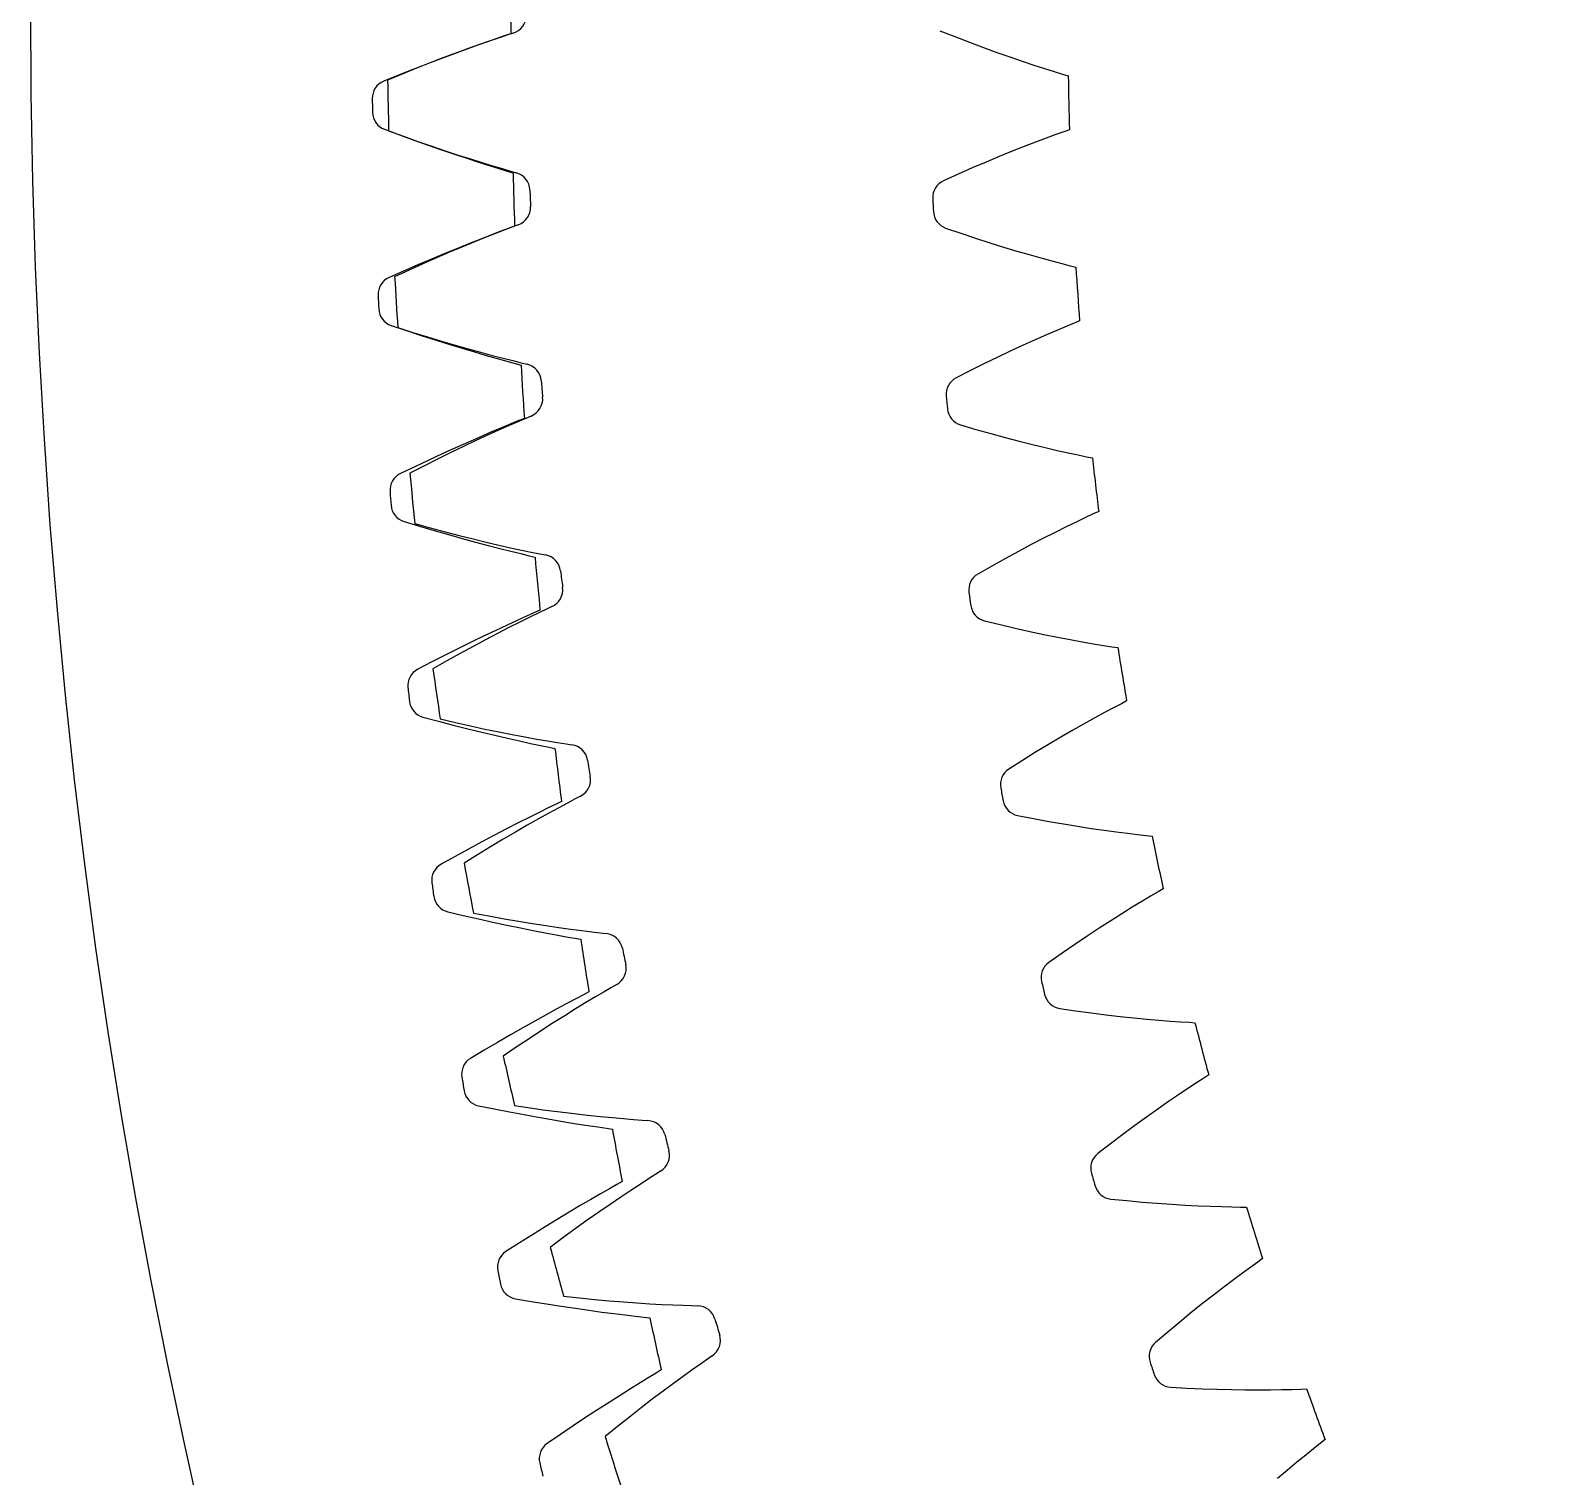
# Model space of a CAD drawing. Header units: millimetres. Extents: x -109 to 109, y -109 to 109.
# Drawn here: x -108.76 to -83.96, y -23.75 to -0.38 of the extents above; entities that cross this region are included whole.
import ezdxf

# ---------------------------------------------------------------- set-up
doc = ezdxf.new("R2010")
doc.units = ezdxf.units.MM

msp = doc.modelspace()

# ---------------------------------------------------------------- linework, layer by layer
at = {"layer": 'fixed_ring'}
for p, q in [((-101.090218, -0.461984), (-101.223469, -0.507658)), ((-100.99908, -0.43112), (-101.090218, -0.461984)), ((-101.737276, -0.689776), (-101.934585, -0.762204)), ((-101.551469, -0.622827), (-101.737276, -0.689776)), ((-101.37916, -0.561842), (-101.551469, -0.622827)), ((-101.223469, -0.507658), (-101.37916, -0.561842)), ((-102.358422, -0.922369), (-102.583064, -1.009762)), ((-102.141986, -0.839803), (-102.358422, -0.922369)), ((-101.934585, -0.762204), (-102.141986, -0.839803)), ((-102.81524, -1.101885), (-103.054401, -1.198089)), ((-102.583064, -1.009762), (-102.81524, -1.101885)), ((-103.042419, -1.976046), (-102.800409, -2.064839)), ((-102.800409, -2.064839), (-102.565506, -2.149768)), ((-102.565506, -2.149768), (-102.33828, -2.230202)), ((-102.33828, -2.230202), (-102.119404, -2.306064)), ((-102.119404, -2.306064), (-101.909712, -2.377239)), ((-101.909712, -2.377239), (-101.710266, -2.443556)), ((-101.710266, -2.443556), (-101.522485, -2.504752)), ((-101.522485, -2.504752), (-101.34838, -2.560401)), ((-101.34838, -2.560401), (-101.191094, -2.609765)), ((-101.191094, -2.609765), (-101.0565, -2.651314)), ((-101.0565, -2.651314), (-100.964454, -2.679357)), ((-101.313776, -3.683553), (-101.484125, -3.749815)), ((-101.159827, -3.6246), (-101.313776, -3.683553)), ((-101.028046, -3.574844), (-101.159827, -3.6246)), ((-100.937902, -3.541188), (-101.028046, -3.574844)), ((-101.862767, -3.900924), (-102.067681, -3.984873)), ((-101.667782, -3.822455), (-101.862767, -3.900924)), ((-101.484125, -3.749815), (-101.667782, -3.822455)), ((-102.503315, -4.168335), (-102.732544, -4.267564)), ((-102.281471, -4.074065), (-102.503315, -4.168335)), ((-102.067681, -3.984873), (-102.281471, -4.074065)), ((-102.732544, -4.267564), (-102.968629, -4.371087)), ((-102.932696, -5.148306), (-102.688066, -5.229604)), ((-102.688066, -5.229604), (-102.450659, -5.307259)), ((-102.450659, -5.307259), (-102.221064, -5.380657)), ((-102.221064, -5.380657), (-101.999956, -5.449743)), ((-101.999956, -5.449743), (-101.788171, -5.514427)), ((-101.788171, -5.514427), (-101.586777, -5.574571)), ((-101.586777, -5.574571), (-101.397201, -5.629955)), ((-101.397201, -5.629955), (-101.221464, -5.680216)), ((-101.221464, -5.680216), (-101.062733, -5.724713)), ((-101.062733, -5.724713), (-100.926923, -5.762097)), ((-100.926923, -5.762097), (-100.834058, -5.787293)), ((-100.870043, -6.684313), (-101.000229, -6.738104)), ((-100.780978, -6.647897), (-100.870043, -6.684313)), ((-101.320517, -6.873246), (-101.501851, -6.951507)), ((-101.152289, -6.80177), (-101.320517, -6.873246)), ((-101.000229, -6.738104), (-101.152289, -6.80177)), ((-101.896557, -7.126164), (-102.1075, -7.221897)), ((-101.694327, -7.035944), (-101.896557, -7.126164)), ((-101.501851, -6.951507), (-101.694327, -7.035944)), ((-102.5524, -7.429194), (-102.785185, -7.539938)), ((-102.326336, -7.322953), (-102.5524, -7.429194)), ((-102.1075, -7.221897), (-102.326336, -7.322953)), ((-102.725334, -8.315683), (-102.478317, -8.389409)), ((-102.478317, -8.389409), (-102.238632, -8.459716)), ((-102.238632, -8.459716), (-102.006885, -8.526009)), ((-102.006885, -8.526009), (-101.783754, -8.588253)), ((-101.783754, -8.588253), (-101.570077, -8.646384)), ((-101.570077, -8.646384), (-101.366927, -8.700298)), ((-101.366927, -8.700298), (-101.175735, -8.749817)), ((-101.175735, -8.749817), (-100.998535, -8.794643)), ((-100.998535, -8.794643), (-100.838508, -8.834231)), ((-100.838508, -8.834231), (-100.701611, -8.867415)), ((-100.701611, -8.867415), (-100.608014, -8.889739)), ((-100.894854, -9.913534), (-101.060801, -9.990158)), ((-100.744826, -9.845216), (-100.894854, -9.913534)), ((-100.616358, -9.787442), (-100.744826, -9.845216)), ((-100.528457, -9.7483), (-100.616358, -9.787442)), ((-101.429423, -10.16429), (-101.628779, -10.260694)), ((-101.239638, -10.073965), (-101.429423, -10.16429)), ((-101.060801, -9.990158), (-101.239638, -10.073965)), ((-101.836674, -10.362878), (-102.052293, -10.470626)), ((-101.628779, -10.260694), (-101.836674, -10.362878)), ((-102.274979, -10.583778), (-102.504243, -10.701638)), ((-102.052293, -10.470626), (-102.274979, -10.583778)), ((-102.420532, -11.475171), (-102.171362, -11.541256)), ((-102.171362, -11.541256), (-101.929624, -11.604149)), ((-101.929624, -11.604149), (-101.695946, -11.663273)), ((-101.695946, -11.663273), (-101.471004, -11.718616)), ((-101.471004, -11.718616), (-101.255639, -11.77014)), ((-101.255639, -11.77014), (-101.050925, -11.817772)), ((-101.050925, -11.817772), (-100.858298, -11.86138)), ((-100.858298, -11.86138), (-100.679801, -11.900728)), ((-100.679801, -11.900728), (-100.518632, -11.935368)), ((-100.518632, -11.935368), (-100.380778, -11.964321)), ((-100.380778, -11.964321), (-100.286538, -11.983752)), ((-100.267233, -12.881287), (-100.393861, -12.94299)), ((-100.180579, -12.839456), (-100.267233, -12.881287)), ((-100.705222, -13.097593), (-100.881394, -13.186868)), ((-100.541714, -13.015895), (-100.705222, -13.097593)), ((-100.393861, -12.94299), (-100.541714, -13.015895)), ((-101.2646, -13.385492), (-101.469249, -13.49403)), ((-101.068307, -13.282994), (-101.2646, -13.385492)), ((-100.881394, -13.186868), (-101.068307, -13.282994)), ((-101.681448, -13.608366), (-101.900544, -13.728322)), ((-101.469249, -13.49403), (-101.681448, -13.608366)), ((-101.900544, -13.728322), (-102.12607, -13.853187)), ((-102.018577, -14.623775), (-101.76749, -14.682155)), ((-101.76749, -14.682155), (-101.523931, -14.737574)), ((-101.523931, -14.737574), (-101.288542, -14.789474)), ((-101.288542, -14.789474), (-101.062003, -14.837864)), ((-101.062003, -14.837864), (-100.845153, -14.882731)), ((-100.845153, -14.882731), (-100.639069, -14.924036)), ((-100.639069, -14.924036), (-100.445191, -14.961692)), ((-100.445191, -14.961692), (-100.265567, -14.995524)), ((-100.265567, -14.995524), (-100.103407, -15.025185)), ((-100.103407, -15.025185), (-99.964727, -15.049879)), ((-99.964727, -15.049879), (-99.869934, -15.066398)), ((-100.093204, -16.10591), (-100.254118, -16.192604)), ((-99.947666, -16.028486), (-100.093204, -16.10591)), ((-99.822998, -15.962913), (-99.947666, -16.028486)), ((-99.737673, -15.918434), (-99.822998, -15.962913)), ((-100.427458, -16.287262), (-100.611322, -16.389099)), ((-100.254118, -16.192604), (-100.427458, -16.287262)), ((-101.005575, -16.612381), (-101.214153, -16.733198)), ((-100.804365, -16.497593), (-101.005575, -16.612381)), ((-100.611322, -16.389099), (-100.804365, -16.497593)), ((-101.42945, -16.859844), (-101.651024, -16.991595)), ((-101.214153, -16.733198), (-101.42945, -16.859844)), ((-101.519852, -17.758508), (-101.267086, -17.809128)), ((-101.267086, -17.809128), (-101.021935, -17.857019)), ((-101.021935, -17.857019), (-100.78506, -17.901647)), ((-100.78506, -17.901647), (-100.557138, -17.943037)), ((-100.557138, -17.943037), (-100.33901, -17.981205)), ((-100.33901, -17.981205), (-100.131752, -18.016144)), ((-100.131752, -18.016144), (-99.936806, -18.047811)), ((-99.936806, -18.047811), (-99.756225, -18.076096)), ((-99.756225, -18.076096), (-99.593229, -18.100749)), ((-99.593229, -18.100749), (-99.453854, -18.121161)), ((-99.453854, -18.121161), (-99.358597, -18.134753)), ((-99.284075, -19.029397), (-99.406665, -19.098778)), ((-99.200161, -18.982311), (-99.284075, -19.029397)), ((-99.707918, -19.272256), (-99.87826, -19.372207)), ((-99.549749, -19.180648), (-99.707918, -19.272256)), ((-99.406665, -19.098778), (-99.549749, -19.180648)), ((-100.0589, -19.479657), (-100.248511, -19.594045)), ((-99.87826, -19.372207), (-100.0589, -19.479657)), ((-100.446091, -19.714975), (-100.650849, -19.842158)), ((-100.248511, -19.594045), (-100.446091, -19.714975)), ((-100.862144, -19.975374), (-101.079555, -20.113885)), ((-100.650849, -19.842158), (-100.862144, -19.975374)), ((-100.924829, -20.876395), (-100.670624, -20.919207)), ((-100.670624, -20.919207), (-100.424115, -20.959527)), ((-100.424115, -20.959527), (-100.185978, -20.996838)), ((-100.185978, -20.996838), (-99.956889, -21.03119)), ((-99.956889, -21.03119), (-99.737689, -21.062622)), ((-99.737689, -21.062622), (-99.529453, -21.091162)), ((-99.529453, -21.091162), (-99.333625, -21.116811)), ((-99.333625, -21.116811), (-99.152258, -21.139522)), ((-99.152258, -21.139522), (-98.98858, -21.159144)), ((-98.98858, -21.159144), (-98.848643, -21.175253)), ((-98.848643, -21.175253), (-98.753012, -21.185906)), ((-98.56855, -22.028183), (-98.650975, -22.077831)), ((-98.911865, -22.237191), (-99.067138, -22.333626)), ((-98.77137, -22.150954), (-98.911865, -22.237191)), ((-98.650975, -22.077831), (-98.77137, -22.150954)), ((-99.411567, -22.551738), (-99.597566, -22.67191)), ((-99.234321, -22.438776), (-99.411567, -22.551738)), ((-99.067138, -22.333626), (-99.234321, -22.438776)), ((-99.791327, -22.798868), (-99.992072, -22.932296)), ((-99.597566, -22.67191), (-99.791327, -22.798868)), ((-99.992072, -22.932296), (-100.199165, -23.071956)), ((-100.199165, -23.071956), (-100.412207, -23.217096))]:
    msp.add_line(p, q, dxfattribs=at)
for centre, radius, start, end in [((0, 0), 101, 179.755431, 180.244569), ((-102.93943, -1.475184), 0.3, 112.534161, 180.821027), ((0, 0), 103.25, 180.821027, 180.943679), ((-102.936037, -1.695542), 0.3, 180.943679, 249.230545), ((0, 0), 101, 181.520137, 182.009274), ((-102.84518, -4.64451), 0.3, 114.298867, 182.585733), ((0, 0), 103.25, 182.585733, 182.708385), ((-102.835002, -4.864659), 0.3, 182.708385, 250.995251), ((0, 0), 101, 183.284843, 183.77398), ((-102.653374, -7.809431), 0.3, 116.063572, 184.350439), ((0, 0), 103.25, 184.350439, 184.473091), ((-102.636422, -8.029161), 0.3, 184.473091, 252.759957), ((0, 0), 101, 185.049549, 185.538686), ((-102.364196, -10.966943), 0.3, 117.828278, 186.115144), ((0, 0), 103.25, 186.115144, 186.237797), ((-102.340485, -11.186048), 0.3, 186.237797, 254.524663), ((0, 0), 101, 186.814255, 187.303392), ((-101.977919, -14.114053), 0.3, 119.592984, 187.87985), ((0, 0), 103.25, 187.87985, 188.002503), ((-101.947472, -14.332324), 0.3, 188.002503, 256.289369), ((0, 0), 101, 188.578961, 189.068098), ((-101.49491, -17.247775), 0.3, 121.35769, 189.644556), ((0, 0), 103.25, 189.644556, 189.767209), ((-101.457755, -17.465005), 0.3, 189.767209, 258.054075), ((0, 0), 101, 190.343667, 190.832804), ((-100.915627, -20.365137), 0.3, 123.122396, 191.409262), ((0, 0), 103.25, 191.409262, 191.531914), ((-100.8718, -20.581119), 0.3, 191.531914, 259.818781), ((0, 0), 101, 192.108373, 192.59751), ((-100.240619, -23.463181), 0.3, 124.887102, 193.173968), ((0, 0), 103.25, 193.173968, 193.29662)]:
    msp.add_arc(centre, radius, start, end, dxfattribs=at)
at = {"layer": 'outer'}
msp.add_circle((0, 0), 108.759662, dxfattribs=at)
at = {"layer": 'thin_ring_external'}
for p, q in [((-101.181695, -0.49526), (-101.33562, -0.547648)), ((-101.049948, -0.451353), (-101.181695, -0.49526)), ((-100.959841, -0.420685), (-101.049948, -0.451353)), ((-101.88465, -0.743858), (-102.08962, -0.820768)), ((-101.689631, -0.672513), (-101.88465, -0.743858)), ((-101.505961, -0.606975), (-101.689631, -0.672513)), ((-101.33562, -0.547648), (-101.505961, -0.606975)), ((-102.525436, -0.990732), (-102.754788, -1.083634)), ((-102.30349, -0.903091), (-102.525436, -0.990732)), ((-102.08962, -0.820768), (-102.30349, -0.903091)), ((-102.754788, -1.083634), (-102.990989, -1.181762)), ((-102.974173, -2.000629), (-102.734142, -2.088977)), ((-102.734142, -2.088977), (-102.501169, -2.172385)), ((-102.501169, -2.172385), (-102.275812, -2.25084)), ((-102.275812, -2.25084), (-102.058743, -2.324313)), ((-102.058743, -2.324313), (-101.850788, -2.392743)), ((-101.850788, -2.392743), (-101.653005, -2.456022)), ((-101.653005, -2.456022), (-101.466799, -2.513964)), ((-101.466799, -2.513964), (-101.294166, -2.566248)), ((-101.294166, -2.566248), (-101.13822, -2.612272)), ((-101.13822, -2.612272), (-101.004782, -2.650733)), ((-101.004782, -2.650733), (-100.913491, -2.677676)), ((-101.249199, -3.66062), (-101.41696, -3.72689)), ((-101.097554, -3.601956), (-101.249199, -3.66062)), ((-100.967721, -3.552678), (-101.097554, -3.601956)), ((-100.878949, -3.518336), (-100.967721, -3.552678)), ((-101.991349, -3.964465), (-102.20166, -4.055499)), ((-101.78971, -3.879205), (-101.991349, -3.964465)), ((-101.597784, -3.799913), (-101.78971, -3.879205)), ((-101.41696, -3.72689), (-101.597784, -3.799913)), ((-102.41982, -4.152178), (-102.645165, -4.254418)), ((-102.20166, -4.055499), (-102.41982, -4.152178)), ((-102.645165, -4.254418), (-102.877138, -4.36216)), ((-102.826718, -5.179647), (-102.583262, -5.258066)), ((-102.583262, -5.258066), (-102.347061, -5.331838)), ((-102.347061, -5.331838), (-102.118673, -5.400976)), ((-102.118673, -5.400976), (-101.89877, -5.465475)), ((-101.89877, -5.465475), (-101.688181, -5.52531)), ((-101.688181, -5.52531), (-101.487967, -5.580415)), ((-101.487967, -5.580415), (-101.29954, -5.630664)), ((-101.29954, -5.630664), (-101.124906, -5.675816)), ((-101.124906, -5.675816), (-100.967201, -5.715399)), ((-100.967201, -5.715399), (-100.832297, -5.748349)), ((-100.832297, -5.748349), (-100.739977, -5.771521)), ((-100.758238, -6.648012), (-100.885938, -6.702579)), ((-100.670951, -6.610055), (-100.758238, -6.648012)), ((-101.37762, -6.920906), (-101.566128, -7.00801)), ((-101.199946, -6.840521), (-101.37762, -6.920906)), ((-101.035047, -6.767419), (-101.199946, -6.840521)), ((-100.885938, -6.702579), (-101.035047, -6.767419)), ((-101.764097, -7.101477), (-101.970493, -7.201068)), ((-101.566128, -7.00801), (-101.764097, -7.101477)), ((-102.405457, -7.418028), (-102.632812, -7.535203)), ((-102.1845, -7.306623), (-102.405457, -7.418028)), ((-101.970493, -7.201068), (-102.1845, -7.306623)), ((-102.548872, -8.349931), (-102.302402, -8.418288)), ((-102.302402, -8.418288), (-102.063372, -8.482301)), ((-102.063372, -8.482301), (-101.832338, -8.542004)), ((-101.832338, -8.542004), (-101.609972, -8.597421)), ((-101.609972, -8.597421), (-101.397104, -8.648559)), ((-101.397104, -8.648559), (-101.194796, -8.695398)), ((-101.194796, -8.695398), (-101.004465, -8.737869)), ((-101.004465, -8.737869), (-100.828124, -8.775813)), ((-100.828124, -8.775813), (-100.668928, -8.808888)), ((-100.668928, -8.808888), (-100.532784, -8.836272)), ((-100.532784, -8.836272), (-100.439592, -8.855635)), ((-100.693525, -9.862807), (-100.855285, -9.942617)), ((-100.547205, -9.7919), (-100.693525, -9.862807)), ((-100.421852, -9.732136), (-100.547205, -9.7919)), ((-100.336197, -9.690627), (-100.421852, -9.732136)), ((-101.214282, -10.124999), (-101.408247, -10.226514)), ((-101.029508, -10.030229), (-101.214282, -10.124999)), ((-100.855285, -9.942617), (-101.029508, -10.030229)), ((-101.61038, -10.334495), (-101.819873, -10.448747)), ((-101.408247, -10.226514), (-101.61038, -10.334495)), ((-102.03607, -10.569129), (-102.258423, -10.69554)), ((-101.819873, -10.448747), (-102.03607, -10.569129)), ((-102.141104, -11.506134), (-101.892036, -11.564316)), ((-101.892036, -11.564316), (-101.650579, -11.618461)), ((-101.650579, -11.618461), (-101.417289, -11.668628)), ((-101.417289, -11.668628), (-101.192835, -11.714869)), ((-101.192835, -11.714869), (-100.978048, -11.757225)), ((-100.978048, -11.757225), (-100.773987, -11.795719)), ((-100.773987, -11.795719), (-100.582073, -11.83034)), ((-100.582073, -11.83034), (-100.404323, -11.861012)), ((-100.404323, -11.861012), (-100.243903, -11.887524)), ((-100.243903, -11.887524), (-100.10675, -11.909295)), ((-100.10675, -11.909295), (-100.012841, -11.924816)), ((-100.081925, -12.864709), (-100.225211, -12.941563)), ((-99.959132, -12.799849), (-100.081925, -12.864709)), ((-99.875253, -12.754859), (-99.959132, -12.799849)), ((-100.554037, -13.122639), (-100.734764, -13.224914)), ((-100.383557, -13.027947), (-100.554037, -13.122639)), ((-100.225211, -12.941563), (-100.383557, -13.027947)), ((-100.924398, -13.334307), (-101.121927, -13.450496)), ((-100.734764, -13.224914), (-100.924398, -13.334307)), ((-101.326553, -13.573252), (-101.537626, -13.702409)), ((-101.121927, -13.450496), (-101.326553, -13.573252)), ((-101.537626, -13.702409), (-101.754601, -13.837842)), ((-101.604103, -14.642936), (-101.352855, -14.690843)), ((-101.352855, -14.690843), (-101.109379, -14.73503)), ((-101.109379, -14.73503), (-100.874226, -14.775577)), ((-100.874226, -14.775577), (-100.648064, -14.812564)), ((-100.648064, -14.812564), (-100.431718, -14.846066)), ((-100.431718, -14.846066), (-100.226249, -14.876149)), ((-100.226249, -14.876149), (-100.033075, -14.902862)), ((-100.033075, -14.902862), (-99.854216, -14.926211)), ((-99.854216, -14.926211), (-99.692843, -14.946115)), ((-99.692843, -14.946115), (-99.554911, -14.962237)), ((-99.554911, -14.962237), (-99.460444, -14.973888)), ((-99.370856, -15.84598), (-99.490883, -15.915826)), ((-99.288895, -15.797583), (-99.370856, -15.84598)), ((-99.785559, -16.09131), (-99.952008, -16.19292)), ((-99.630893, -15.998498), (-99.785559, -16.09131)), ((-99.490883, -15.915826), (-99.630893, -15.998498)), ((-100.128383, -16.30253), (-100.313366, -16.419616)), ((-99.952008, -16.19292), (-100.128383, -16.30253)), ((-100.505959, -16.543816), (-100.705372, -16.67487)), ((-100.313366, -16.419616), (-100.505959, -16.543816)), ((-100.910964, -16.812583), (-101.122197, -16.95681)), ((-100.705372, -16.67487), (-100.910964, -16.812583)), ((-100.938772, -17.755047), (-100.68577, -17.792598)), ((-100.68577, -17.792598), (-100.440685, -17.826752)), ((-100.440685, -17.826752), (-100.204066, -17.85761)), ((-100.204066, -17.85761), (-99.976575, -17.885281)), ((-99.976575, -17.885281), (-99.759036, -17.909873)), ((-99.759036, -17.909873), (-99.552506, -17.931496)), ((-99.552506, -17.931496), (-99.358398, -17.950255)), ((-99.358398, -17.950255), (-99.178731, -17.966241)), ((-99.178731, -17.966241), (-99.016677, -17.979503)), ((-99.016677, -17.979503), (-98.8782, -17.989948)), ((-98.8782, -17.989948), (-98.783334, -17.997712)), ((-98.578112, -18.813669), (-98.658017, -18.86539)), ((-98.911573, -19.028455), (-99.062299, -19.127539)), ((-98.775076, -18.940105), (-98.911573, -19.028455)), ((-98.658017, -18.86539), (-98.775076, -18.940105)), ((-99.224436, -19.235897), (-99.396162, -19.352655)), ((-99.062299, -19.127539), (-99.224436, -19.235897)), ((-99.576182, -19.477237), (-99.763513, -19.609239)), ((-99.396162, -19.352655), (-99.576182, -19.477237)), ((-99.957379, -19.74837), (-100.157143, -19.894408)), ((-99.763513, -19.609239), (-99.957379, -19.74837)), ((-100.157143, -19.894408), (-100.362276, -20.047184)), ((-100.146235, -20.837218), (-99.891904, -20.864351)), ((-99.891904, -20.864351), (-99.645624, -20.888414)), ((-99.645624, -20.888414), (-99.407937, -20.909532)), ((-99.407937, -20.909532), (-99.179502, -20.92784)), ((-99.179502, -20.92784), (-98.961137, -20.94348)), ((-98.961137, -20.94348), (-98.753893, -20.956605)), ((-98.753893, -20.956605), (-98.559179, -20.967379)), ((-98.559179, -20.967379), (-98.379007, -20.975976)), ((-98.379007, -20.975976), (-98.216545, -20.982573)), ((-98.216545, -20.982573), (-98.077756, -20.987325)), ((-98.077756, -20.987325), (-97.982651, -20.991187)), ((-97.744103, -21.798031), (-97.821818, -21.852989)), ((-98.068465, -22.026326), (-98.214996, -22.131515)), ((-97.93571, -21.932447), (-98.068465, -22.026326)), ((-97.821818, -21.852989), (-97.93571, -21.932447)), ((-98.372547, -22.246438), (-98.539335, -22.370148)), ((-98.214996, -22.131515), (-98.372547, -22.246438)), ((-98.714089, -22.502015), (-98.895843, -22.641597)), ((-98.539335, -22.370148), (-98.714089, -22.502015)), ((-99.083833, -22.788569), (-99.277434, -22.942685)), ((-98.895843, -22.641597), (-99.083833, -22.788569)), ((-99.277434, -22.942685), (-99.476121, -23.103755))]:
    msp.add_line(p, q, dxfattribs=at)
for centre, radius, start, end in [((-101.04988, -0.134515), 0.3, 287.465371, 0.102014), ((-25.5, 0), 77.5, 180.873711, 181.47923), ((-100.991706, -2.967301), 0.3, 2.250927, 74.88757), ((-25.5, 0), 75.25, 182.250927, 182.454955), ((-100.980661, -3.236104), 0.3, 289.818312, 2.454955), ((-25.5, 0), 77.5, 183.226652, 183.832172), ((-100.806235, -6.064113), 0.3, 4.603868, 77.240512), ((-25.5, 0), 75.25, 184.603868, 184.807896), ((-100.784164, -6.332237), 0.3, 292.171253, 4.807896), ((-25.5, 0), 77.5, 185.579593, 186.185113), ((-100.493781, -9.1507), 0.3, 6.95681, 79.593453), ((-25.5, 0), 75.25, 186.95681, 187.160837), ((-100.46072, -9.417691), 0.3, 294.524194, 7.160837), ((-25.5, 0), 77.5, 187.932534, 188.538054), ((-100.054871, -12.221857), 0.3, 9.309751, 81.946394), ((-25.5, 0), 75.25, 189.309751, 189.513779), ((-100.010876, -12.487266), 0.3, 296.877135, 9.513779), ((-25.5, 0), 77.5, 190.285476, 190.890995), ((-99.490244, -15.272405), 0.3, 11.662692, 84.299335), ((-25.5, 0), 75.25, 191.662692, 191.86672), ((-99.43539, -15.535784), 0.3, 299.230077, 11.86672), ((-25.5, 0), 77.5, 192.638417, 193.243936), ((-98.800852, -18.2972), 0.3, 14.015633, 86.652276), ((-25.5, 0), 75.25, 194.015633, 194.219661), ((-98.735232, -18.558105), 0.3, 301.583018, 14.219661), ((-25.5, 0), 77.5, 194.991358, 195.596877), ((-97.987859, -21.291142), 0.3, 16.368574, 89.005218), ((-25.5, 0), 75.25, 196.368574, 196.572602), ((-97.911583, -21.549133), 0.3, 303.935959, 16.572602), ((-25.5, 0), 77.5, 197.344299, 197.949819)]:
    msp.add_arc(centre, radius, start, end, dxfattribs=at)
at = {"layer": 'thin_ring_internal'}
for p, q in [((-94.064408, -0.382417), (-93.823105, -0.477678)), ((-93.823105, -0.477678), (-93.588828, -0.568242)), ((-93.588828, -0.568242), (-93.36215, -0.653283)), ((-93.36215, -0.653283), (-93.143753, -0.732777)), ((-93.143753, -0.732777), (-92.934479, -0.806669)), ((-92.934479, -0.806669), (-92.735397, -0.874858)), ((-92.735397, -0.874858), (-92.547932, -0.937159)), ((-92.547932, -0.937159), (-92.3741, -0.993248)), ((-92.3741, -0.993248), (-92.217045, -1.04251)), ((-92.217045, -1.04251), (-92.082639, -1.083583)), ((-92.082639, -1.083583), (-91.990717, -1.111089)), ((-91.970409, -1.983615), (-92.060951, -2.015369)), ((-92.518929, -2.183282), (-92.703292, -2.254238)), ((-92.347894, -2.119165), (-92.518929, -2.183282)), ((-92.193301, -2.062651), (-92.347894, -2.119165)), ((-92.060951, -2.015369), (-92.193301, -2.062651)), ((-93.104595, -2.415163), (-93.319057, -2.504732)), ((-92.898985, -2.331614), (-93.104595, -2.415163)), ((-92.703292, -2.254238), (-92.898985, -2.331614)), ((-93.771343, -2.701593), (-94.007952, -2.807978)), ((-93.541533, -2.600228), (-93.771343, -2.701593)), ((-93.319057, -2.504732), (-93.541533, -2.600228)), ((-93.972368, -3.571983), (-93.726894, -3.655915)), ((-93.726894, -3.655915), (-93.488658, -3.73548)), ((-93.488658, -3.73548), (-93.258268, -3.809883)), ((-93.258268, -3.809883), (-93.03641, -3.87913)), ((-93.03641, -3.87913), (-92.823924, -3.943206)), ((-92.823924, -3.943206), (-92.621886, -4.002058)), ((-92.621886, -4.002058), (-92.431725, -4.05557)), ((-92.431725, -4.05557), (-92.255472, -4.103511)), ((-92.255472, -4.103511), (-92.096295, -4.145412)), ((-92.096295, -4.145412), (-91.960123, -4.180188)), ((-91.960123, -4.180188), (-91.867021, -4.203388)), ((-92.025114, -5.163344), (-92.17691, -5.22699)), ((-91.895107, -5.109955), (-92.025114, -5.163344)), ((-91.806141, -5.074024), (-91.895107, -5.109955)), ((-92.525639, -5.378451), (-92.717521, -5.464848)), ((-92.344777, -5.298994), (-92.525639, -5.378451)), ((-92.17691, -5.22699), (-92.344777, -5.298994)), ((-93.129083, -5.657323), (-93.346875, -5.763065)), ((-92.919021, -5.557873), (-93.129083, -5.657323)), ((-92.717521, -5.464848), (-92.919021, -5.557873)), ((-93.57172, -5.875013), (-93.803123, -5.992291)), ((-93.346875, -5.763065), (-93.57172, -5.875013)), ((-93.732032, -6.753813), (-93.48292, -6.826233)), ((-93.48292, -6.826233), (-93.241239, -6.894629)), ((-93.241239, -6.894629), (-93.007638, -6.958232)), ((-93.007638, -6.958232), (-92.782798, -7.017082)), ((-92.782798, -7.017082), (-92.567561, -7.071203)), ((-92.567561, -7.071203), (-92.363003, -7.120591)), ((-92.363003, -7.120591), (-92.170559, -7.165198)), ((-92.170559, -7.165198), (-91.992266, -7.204887)), ((-91.992266, -7.204887), (-91.831312, -7.239336)), ((-91.831312, -7.239336), (-91.69367, -7.267739)), ((-91.69367, -7.267739), (-91.599589, -7.286582)), ((-91.498268, -8.153443), (-91.585467, -8.193475)), ((-92.025854, -8.40323), (-92.202824, -8.491015)), ((-91.861519, -8.323494), (-92.025854, -8.40323)), ((-91.712849, -8.252854), (-91.861519, -8.323494)), ((-91.585467, -8.193475), (-91.712849, -8.252854)), ((-92.390478, -8.586247), (-92.587431, -8.688545)), ((-92.202824, -8.491015), (-92.390478, -8.586247)), ((-93.005276, -8.913422), (-93.224669, -9.035709)), ((-92.792639, -8.797661), (-93.005276, -8.913422)), ((-92.587431, -8.688545), (-92.792639, -8.797661)), ((-93.224669, -9.035709), (-93.450366, -9.163626)), ((-93.343921, -9.921016), (-93.091709, -9.981768)), ((-93.091709, -9.981768), (-92.847108, -10.038845)), ((-92.847108, -10.038845), (-92.610801, -10.091511)), ((-92.610801, -10.091511), (-92.383466, -10.139836)), ((-92.383466, -10.139836), (-92.165944, -10.183885)), ((-92.165944, -10.183885), (-91.95931, -10.223702)), ((-91.95931, -10.223702), (-91.764999, -10.259307)), ((-91.764999, -10.259307), (-91.585052, -10.290658)), ((-91.585052, -10.290658), (-91.42267, -10.317582)), ((-91.42267, -10.317582), (-91.283855, -10.33955)), ((-91.283855, -10.33955), (-91.189, -10.353996)), ((-91.402404, -11.401971), (-91.562851, -11.489266)), ((-91.257181, -11.324491), (-91.402404, -11.401971)), ((-91.132699, -11.259249), (-91.257181, -11.324491)), ((-91.047458, -11.215204), (-91.132699, -11.259249)), ((-91.735545, -11.58519), (-91.918565, -11.689049)), ((-91.562851, -11.489266), (-91.735545, -11.58519)), ((-92.110546, -11.8004), (-92.310455, -11.918945)), ((-91.918565, -11.689049), (-92.110546, -11.8004)), ((-92.517476, -12.044474), (-92.730942, -12.176836)), ((-92.310455, -11.918945), (-92.517476, -12.044474)), ((-92.730942, -12.176836), (-92.950442, -12.315115)), ((-92.808875, -13.066733), (-92.55411, -13.115684)), ((-92.55411, -13.115684), (-92.307118, -13.161319)), ((-92.307118, -13.161319), (-92.068616, -13.202934)), ((-92.068616, -13.202934), (-91.839279, -13.24063)), ((-91.839279, -13.24063), (-91.619944, -13.27451)), ((-91.619944, -13.27451), (-91.411681, -13.304671)), ((-91.411681, -13.304671), (-91.215924, -13.331197)), ((-91.215924, -13.331197), (-91.034714, -13.354142)), ((-91.034714, -13.354142), (-90.871254, -13.373482)), ((-90.871254, -13.373482), (-90.731568, -13.388968)), ((-90.731568, -13.388968), (-90.636144, -13.398985)), ((-90.659098, -14.371601), (-90.800559, -14.455753)), ((-90.537786, -14.300638), (-90.659098, -14.371601)), ((-90.454686, -14.252675), (-90.537786, -14.300638)), ((-90.956771, -14.55042), (-91.124814, -14.654274)), ((-90.800559, -14.455753), (-90.956771, -14.55042)), ((-91.302804, -14.766535), (-91.489397, -14.886698)), ((-91.124814, -14.654274), (-91.302804, -14.766535)), ((-91.683574, -15.014415), (-91.88453, -15.14944)), ((-91.489397, -14.886698), (-91.683574, -15.014415)), ((-92.091607, -15.29159), (-92.304436, -15.439932)), ((-91.88453, -15.14944), (-92.091607, -15.29159)), ((-92.128054, -16.184149), (-91.871286, -16.221195)), ((-91.871286, -16.221195), (-91.622439, -16.255289)), ((-91.622439, -16.255289), (-91.382259, -16.285762)), ((-91.382259, -16.285762), (-91.151417, -16.312748)), ((-91.151417, -16.312748), (-90.930743, -16.336387)), ((-90.930743, -16.336387), (-90.721302, -16.356825)), ((-90.721302, -16.356825), (-90.524523, -16.374215)), ((-90.524523, -16.374215), (-90.342441, -16.388704)), ((-90.342441, -16.388704), (-90.178259, -16.400418)), ((-90.178259, -16.400418), (-90.038004, -16.409388)), ((-90.038004, -16.409388), (-89.942216, -16.414955)), ((-89.802016, -17.311056), (-89.919894, -17.387585)), ((-89.721237, -17.259278), (-89.802016, -17.311056)), ((-90.208925, -17.58006), (-90.371955, -17.69162)), ((-90.057287, -17.478228), (-90.208925, -17.58006)), ((-89.919894, -17.387585), (-90.057287, -17.478228)), ((-90.54453, -17.812041), (-90.725329, -17.940755)), ((-90.371955, -17.69162), (-90.54453, -17.812041)), ((-90.913354, -18.077368), (-91.107811, -18.221596)), ((-90.725329, -17.940755), (-90.913354, -18.077368)), ((-91.107811, -18.221596), (-91.30805, -18.373226)), ((-91.30805, -18.373226), (-91.513747, -18.531309)), ((-91.30293, -19.266515), (-91.044718, -19.291574)), ((-91.044718, -19.291574), (-90.794554, -19.314053)), ((-90.794554, -19.314053), (-90.553216, -19.333319)), ((-90.553216, -19.333319), (-90.321368, -19.349536)), ((-90.321368, -19.349536), (-90.099833, -19.362882)), ((-90.099833, -19.362882), (-89.889669, -19.373554)), ((-89.889669, -19.373554), (-89.692293, -19.38177)), ((-89.692293, -19.38177), (-89.509734, -19.387772)), ((-89.509734, -19.387772), (-89.345185, -19.391834)), ((-89.345185, -19.391834), (-89.204664, -19.394269)), ((-89.204664, -19.394269), (-89.108722, -19.395373)), ((-88.926982, -20.283981), (-89.041172, -20.365912)), ((-88.8487, -20.228501), (-88.926982, -20.283981)), ((-89.320935, -20.571625), (-89.478598, -20.69065)), ((-89.174199, -20.462849), (-89.320935, -20.571625)), ((-89.041172, -20.365912), (-89.174199, -20.462849)), ((-89.645383, -20.81897), (-89.819998, -20.955956)), ((-89.478598, -20.69065), (-89.645383, -20.81897)), ((-89.819998, -20.955956), (-90.001464, -21.101169)), ((-90.188999, -21.254287), (-90.381967, -21.41507)), ((-90.001464, -21.101169), (-90.188999, -21.254287)), ((-90.381967, -21.41507), (-90.580087, -21.582552)), ((-90.335292, -22.307153), (-90.076194, -22.320172)), ((-90.076194, -22.320172), (-89.825254, -22.330988)), ((-89.825254, -22.330988), (-89.583282, -22.339004)), ((-89.583282, -22.339004), (-89.350931, -22.344417)), ((-89.350931, -22.344417), (-89.129015, -22.347441)), ((-89.129015, -22.347441), (-88.918581, -22.348324)), ((-88.918581, -22.348324), (-88.721037, -22.347348)), ((-88.721037, -22.347348), (-88.538397, -22.34485)), ((-88.538397, -22.34485), (-88.373837, -22.341252)), ((-88.373837, -22.341252), (-88.233355, -22.337147)), ((-88.233355, -22.337147), (-88.137465, -22.333786)), ((-88.024834, -23.300131), (-88.153206, -23.403152)), ((-87.914579, -23.212976), (-88.024834, -23.300131)), ((-87.838963, -23.153914), (-87.914579, -23.212976)), ((-88.294723, -23.518638), (-88.446678, -23.644869)), ((-88.153206, -23.403152), (-88.294723, -23.518638)), ((-88.446678, -23.644869), (-88.607311, -23.780809))]:
    msp.add_line(p, q, dxfattribs=at)
for centre, radius, start, end in [((-25.5, 0), 66.5, 180.957349, 181.709318), ((-93.880686, -3.079646), 0.3, 115.101193, 182.578675), ((-25.5, 0), 68.75, 182.578675, 182.754659), ((-93.870905, -3.289662), 0.3, 182.754659, 250.232141), ((-25.5, 0), 66.5, 183.624016, 184.375984), ((-93.663356, -6.257744), 0.3, 117.767859, 185.245341), ((-25.5, 0), 68.75, 185.245341, 185.421325), ((-93.643814, -6.467077), 0.3, 185.421325, 252.898807), ((-25.5, 0), 66.5, 186.290682, 187.042651), ((-93.2984, -9.422289), 0.3, 120.434526, 187.912008), ((-25.5, 0), 68.75, 187.912008, 188.087992), ((-93.269139, -9.630486), 0.3, 188.087992, 255.565474), ((-25.5, 0), 66.5, 188.957349, 189.709318), ((-92.786606, -12.566427), 0.3, 123.101193, 190.578675), ((-25.5, 0), 68.75, 190.578675, 190.754659), ((-92.747691, -12.773038), 0.3, 190.754659, 258.232141), ((-25.5, 0), 66.5, 191.624016, 192.375984), ((-92.129086, -15.683349), 0.3, 125.767859, 193.245341), ((-25.5, 0), 68.75, 193.245341, 193.421325), ((-92.0806, -15.887926), 0.3, 193.421325, 260.898807), ((-25.5, 0), 66.5, 194.290682, 195.042651), ((-91.327261, -18.766305), 0.3, 128.434526, 195.912008), ((-25.5, 0), 68.75, 195.912008, 196.087992), ((-91.26931, -18.968404), 0.3, 196.087992, 263.565474), ((-25.5, 0), 66.5, 196.957349, 197.709318), ((-90.382869, -21.808617), 0.3, 131.101193, 198.578675), ((-25.5, 0), 68.75, 198.578675, 198.754659), ((-90.315578, -22.007801), 0.3, 198.754659, 266.232141), ((-25.5, 0), 66.5, 199.624016, 200.375984)]:
    msp.add_arc(centre, radius, start, end, dxfattribs=at)

doc.saveas('drawing.dxf')
